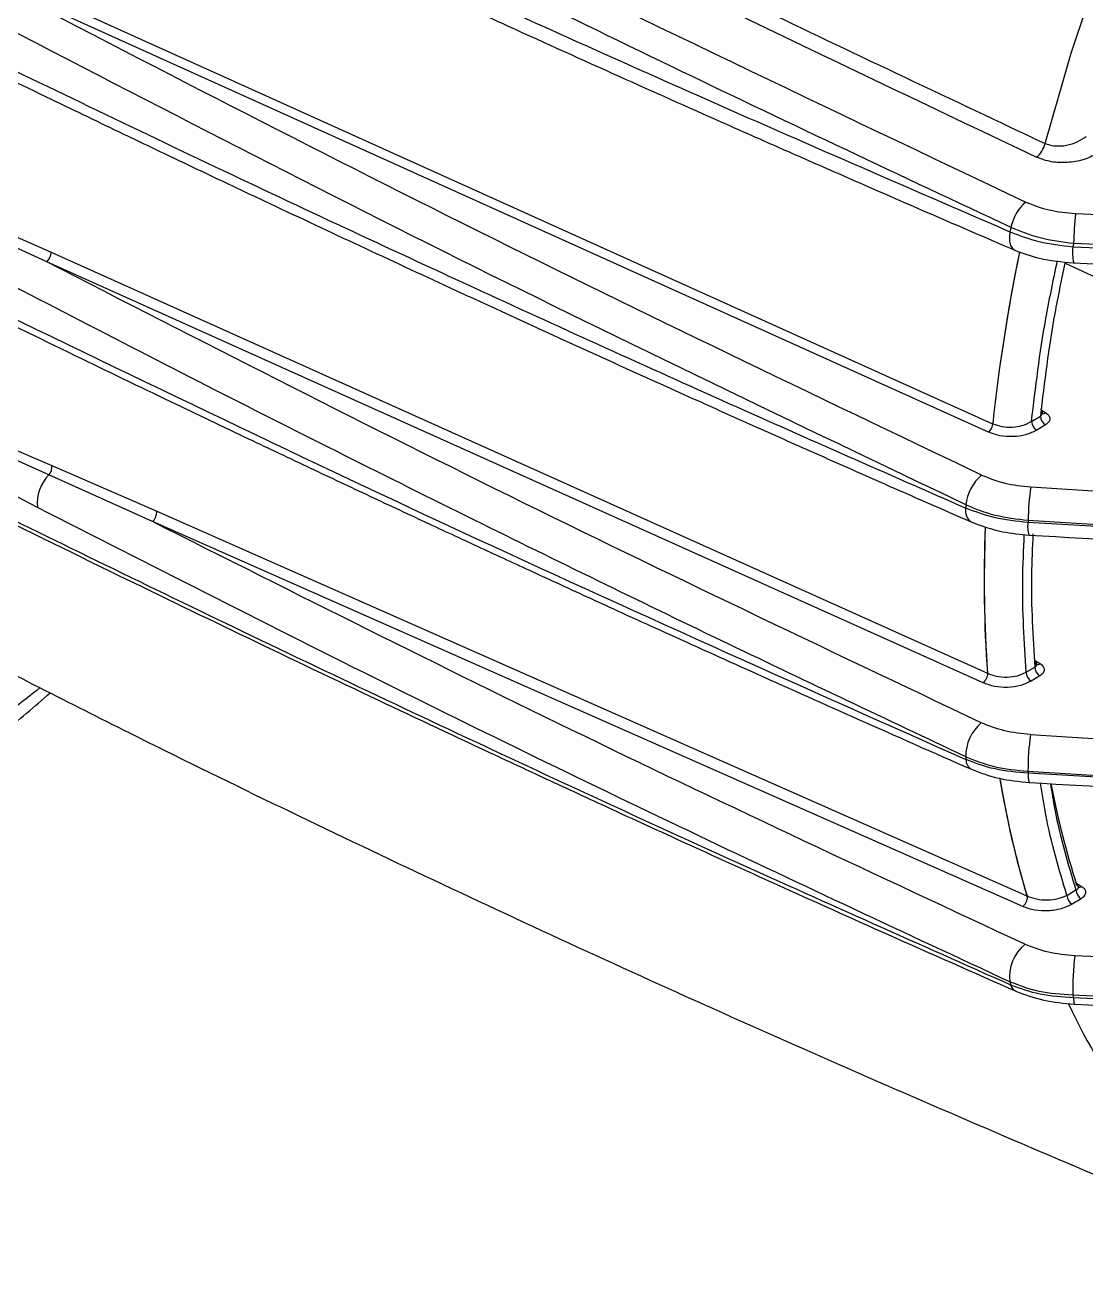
# Model space of a CAD drawing. Extents: x 16.5 to 113.1, y 4.4 to 84.5.
# Drawn here: x 81.536 to 83.728, y 5.874 to 8.462 of the extents above; entities that cross this region are included whole.
import ezdxf

# ---------------------------------------------------------------- set-up
doc = ezdxf.new("R2010")
doc.units = 0
doc.header["$MEASUREMENT"] = 0
doc.layers.add('OBJECT', color=7, linetype='CONTINUOUS')

msp = doc.modelspace()

# ---------------------------------------------------------------- linework, layer by layer
at = {"layer": 'OBJECT'}
for p, q in [((81.465, 8.573), (83.5355, 7.6384)), ((83.5266, 7.6211), (81.4561, 8.5557)), ((81.581, 7.9726), (81.4182, 8.0473)), ((81.425, 8.0652), (81.59, 7.9923)), ((83.7069, 8.0724), (84.7011, 8.0303)), ((83.7011, 8.0036), (84.6958, 7.9654)), ((83.7029, 8.0111), (84.6979, 7.9719)), ((83.5156, 7.1033), (81.581, 7.9726)), ((81.59, 7.9923), (83.5246, 7.1232)), ((84.6783, 7.5054), (83.6849, 7.9699)), ((83.6374, 7.666), (83.6453, 7.6611)), ((83.6378, 7.6606), (83.6387, 7.6612)), ((83.6159, 7.6431), (83.6341, 7.6539)), ((83.6447, 7.6358), (83.6265, 7.6249)), ((81.4936, 7.5943), (81.5918, 7.5522)), ((81.5857, 7.5328), (81.4887, 7.5763)), ((81.7995, 7.4362), (81.5857, 7.5328)), ((81.5918, 7.5522), (81.8082, 7.458)), ((81.5618, 7.4653), (81.4685, 7.514)), ((83.6143, 7.5077), (84.5831, 7.4486)), ((81.8082, 7.458), (83.6064, 6.6633)), ((83.5978, 6.6412), (81.7995, 7.4362)), ((84.5778, 7.38), (83.6085, 7.4341)), ((83.6089, 7.4389), (84.5778, 7.3807)), ((83.6227, 7.1495), (83.6336, 7.1428)), ((83.5246, 7.1232), (83.5246, 7.1222)), ((83.5248, 7.1221), (83.5248, 7.1231)), ((83.6045, 7.1251), (83.6226, 7.1358)), ((83.6332, 7.1177), (83.6151, 7.1069)), ((83.6138, 6.9962), (84.583, 6.9373)), ((83.6085, 6.9207), (84.5778, 6.861)), ((84.5778, 6.8604), (83.6089, 6.9163)), ((83.7076, 6.6901), (83.7194, 6.6829)), ((83.6064, 6.6633), (83.6067, 6.6602)), ((83.6069, 6.6601), (83.6066, 6.6632)), ((83.6889, 6.6642), (83.7076, 6.6754)), ((83.7182, 6.6573), (83.6995, 6.6461)), ((84.6991, 6.4954), (83.7052, 6.5396)), ((84.6958, 6.4118), (83.7011, 6.458)), ((84.6977, 6.4075), (83.7029, 6.4526))]:
    msp.add_line(p, q, dxfattribs=at)
at = {"layer": 'OBJECT', "flags": 128}
for points in [[(83.6438, 8.2171), (83.6975, 8.4035), (83.7602, 8.5906), (83.8317, 8.7774), (83.9116, 8.9631), (83.9996, 9.1469), (84.0952, 9.3278), (84.198, 9.5051), (84.3075, 9.6779), (84.4232, 9.8454), (84.5446, 10.0069), (84.6711, 10.1615), (84.8021, 10.3086), (84.9371, 10.4475), (85.0753, 10.5776), (85.2162, 10.6981), (85.359, 10.8087), (85.5032, 10.9087)], [(83.5712, 8.0348), (83.57, 8.024), (83.5705, 8.0143), (83.5727, 8.0062), (83.5764, 8.0002), (83.5814, 7.9966)], [(83.6228, 7.1479), (83.6231, 7.1458), (83.6238, 7.1441), (83.6248, 7.1427), (83.6262, 7.1418), (83.6278, 7.1414), (83.6296, 7.1414), (83.6315, 7.1419), (83.6336, 7.1428)]]:
    msp.add_lwpolyline(points, dxfattribs=at)
at = {"layer": 'OBJECT'}
for centre, radius, start, end in [((83.5921, 8.2287), 0.0529, 310.4879, 347.4178), ((83.6646, 8.0254), 0.0931, 130.5997, 168.5395), ((84.3216, 8.0016), 0.6188, 173.4275, 179.1221), ((87.7811, 7.0489), 4.3238, 166.6967, 166.8202), ((83.7912, 7.992), 0.0908, 172.6491, 193.7246), ((87.9936, 6.9841), 4.4119, 166.5399, 166.6398), ((81.5632, 7.9927), 0.0268, 311.6109, 359.1372), ((87.215, 7.2451), 3.7004, 168.3334, 173.8984), ((87.1859, 7.2496), 3.6708, 168.3367, 173.9205), ((83.6407, 7.6677), 0.0081, 252.5141, 305.2829), ((83.6393, 7.6446), 0.0235, 183.6828, 236.9085), ((83.6575, 7.6555), 0.0235, 183.6817, 236.9096), ((81.6437, 7.4743), 0.0824, 134.7607, 186.2275), ((81.5664, 7.5495), 0.0255, 319.2015, 6.2329), ((83.5731, 7.4613), 0.0933, 130.4406, 174.1639), ((84.121, 7.4338), 0.5121, 171.7017, 179.4221), ((81.7824, 7.4557), 0.0259, 311.3114, 5.1185), ((83.507, 7.4583), 0.0278, 167.9056, 235.2657), ((86.9088, 7.1829), 3.4405, 175.2008, 175.3118), ((83.6582, 7.4257), 0.0504, 170.4551, 200.1176), ((87.3097, 7.1253), 3.714, 175.1565, 175.2318), ((86.3041, 7.3152), 2.7862, 177.7374, 183.9521), ((86.2756, 7.3146), 2.7574, 177.7424, 183.9838), ((83.5165, 7.1042), 0.0207, 66.1647, 66.8937), ((83.6279, 7.1266), 0.0235, 183.6828, 236.9085), ((83.646, 7.1374), 0.0235, 183.683, 236.9102), ((83.571, 6.9511), 0.0912, 130.2231, 180.263), ((84.1226, 6.9223), 0.5141, 171.7316, 180.1766), ((85.9992, 7.1789), 2.5297, 185.1751, 185.3118), ((83.5028, 6.944), 0.0224, 178.308, 239.903), ((86.3606, 7.1747), 2.7638, 185.2739, 185.3654), ((83.6493, 6.9117), 0.0407, 173.4755, 200.6368), ((85.4657, 7.2221), 1.9414, 189.4497, 196.7269), ((85.465, 7.2218), 1.9405, 189.4958, 196.7279), ((85.4428, 7.2364), 1.8191, 190.9266, 197.626), ((83.7146, 6.6897), 0.00829, 254.2984, 304.8344), ((83.6025, 6.6535), 0.0106, 66.9236, 68.3294), ((83.7123, 6.6657), 0.0235, 183.6824, 236.9115), ((83.731, 6.6769), 0.0235, 183.6835, 236.9091), ((83.6578, 6.4961), 0.0872, 129.7553, 186.9832), ((84.3353, 6.4668), 0.6343, 173.4086, 180.79), ((85.2532, 7.0253), 1.7665, 197.792, 198.0173), ((83.5909, 6.4827), 0.0179, 192.0367, 247.0549), ((85.4428, 7.028), 1.8326, 198.121, 198.2994), ((83.7303, 6.4495), 0.0276, 173.6194, 200.9502), ((84.7628, 6.934), 1.1789, 204.761, 231.4044)]:
    msp.add_arc(centre, radius, start, end, dxfattribs=at)
for points, knots in [([(80.2264, 9.9752), (80.3997, 9.8778), (80.7579, 9.6765), (81.309, 9.3794), (81.8859, 9.0773), (82.4712, 8.781), (83.0596, 8.4922), (83.4514, 8.3077), (83.6438, 8.2171)], [0, 0, 0, 0, 0.1582539, 0.327068, 0.4937068, 0.6683778, 0.8371406, 1, 1, 1, 1]), ([(83.6265, 8.1884), (83.2295, 8.3773), (82.4347, 8.7554), (81.301, 9.339), (80.5777, 9.7413), (80.2264, 9.9368)], [0, 0, 0, 0, 0.339225, 0.679039, 1, 1, 1, 1]), ([(80.2264, 9.8271), (80.5538, 9.6451), (81.261, 9.2522), (82.3867, 8.6741), (83.1984, 8.2886), (83.604, 8.096)], [0, 0, 0, 0, 0.301353, 0.650905, 1, 1, 1, 1]), ([(80.2261, 9.755), (80.4311, 9.641), (80.8535, 9.4061), (81.5109, 9.0576), (82.1942, 8.708), (82.8821, 8.3687), (83.3461, 8.1507), (83.5734, 8.0439)], [0, 0, 0, 0, 0.190703, 0.392819, 0.598206, 0.803133, 1, 1, 1, 1]), ([(81.5618, 8.9459), (81.7932, 8.8362), (82.2439, 8.6227), (82.9144, 8.3193), (83.3564, 8.1278), (83.5712, 8.0348)], [0, 0, 0, 0, 0.351668, 0.685, 1, 1, 1, 1]), ([(81.5724, 8.9092), (81.6325, 8.8804), (81.7404, 8.8288), (81.8843, 8.7607), (81.9966, 8.7079), (82.0903, 8.6642), (82.2666, 8.5821), (82.4908, 8.479), (82.7572, 8.3586), (82.9277, 8.2824), (83.0534, 8.2267), (83.1485, 8.1848), (83.2693, 8.1317), (83.4164, 8.0677), (83.5235, 8.0216), (83.5814, 7.9966)], [0, 0, 0, 0, 0.091689, 0.164516, 0.218484, 0.261787, 0.305981, 0.484382, 0.598114, 0.703056, 0.737321, 0.783987, 0.843319, 0.915322, 1, 1, 1, 1]), ([(83.5126, 7.5323), (83.1641, 7.6987), (82.4672, 8.0317), (81.7931, 8.381), (81.4561, 8.5557)], [0, 0, 0, 0, 0.500069, 1, 1, 1, 1]), ([(83.4804, 7.4708), (83.1297, 7.6383), (82.4237, 7.9757), (81.741, 8.3299), (81.3974, 8.5082)], [0, 0, 0, 0, 0.49662, 1, 1, 1, 1]), ([(81.3912, 8.4274), (81.5758, 8.3382), (81.9359, 8.1642), (82.4703, 7.9155), (82.9813, 7.6832), (83.3169, 7.5357), (83.4798, 7.4641)], [0, 0, 0, 0, 0.27038, 0.527173, 0.77038, 1, 1, 1, 1]), ([(81.4028, 8.3995), (81.4652, 8.3691), (81.5773, 8.3146), (81.7269, 8.2427), (81.8436, 8.187), (81.941, 8.1407), (82.1243, 8.0541), (82.3573, 7.9453), (82.6343, 7.818), (82.8116, 7.7375), (82.9423, 7.6786), (83.041, 7.6343), (83.1667, 7.5783), (83.3196, 7.5106), (83.431, 7.4618), (83.4912, 7.4355)], [0, 0, 0, 0, 0.09169, 0.164516, 0.218483, 0.261785, 0.30598, 0.48438, 0.598112, 0.703053, 0.737319, 0.783987, 0.84332, 0.915323, 1, 1, 1, 1]), ([(83.6438, 8.2171), (83.6468, 8.216), (83.653, 8.2136), (83.6639, 8.2119), (83.6759, 8.2117), (83.6918, 8.2137), (83.7111, 8.2197), (83.7229, 8.2276), (83.7289, 8.2316)], [0, 0, 0, 0, 0.1169065, 0.238658, 0.3663335, 0.5008519, 0.7502482, 1, 1, 1, 1]), ([(83.7502, 8.1953), (83.7414, 8.191), (83.7239, 8.1823), (83.6905, 8.1768), (83.6557, 8.1778), (83.6362, 8.1849), (83.6265, 8.1884)], [0, 0, 0, 0, 0.250172, 0.500067, 0.749913, 1, 1, 1, 1]), ([(83.604, 8.096), (83.6196, 8.0898), (83.651, 8.0775), (83.6882, 8.0741), (83.7069, 8.0724)], [0, 0, 0, 0, 0.498504, 1, 1, 1, 1]), ([(83.5712, 8.0348), (83.5907, 8.0273), (83.6303, 8.0121), (83.6772, 8.0065), (83.7011, 8.0036)], [0, 0, 0, 0, 0.490951, 1, 1, 1, 1]), ([(83.5734, 8.0439), (83.5928, 8.0359), (83.6322, 8.0199), (83.6791, 8.014), (83.7029, 8.0111)], [0, 0, 0, 0, 0.493197, 1, 1, 1, 1]), ([(83.5814, 7.9966), (83.598, 7.9905), (83.6354, 7.9765), (83.6788, 7.9726), (83.7029, 7.9704)], [0, 0, 0, 0, 0.443299, 1, 1, 1, 1]), ([(83.4798, 6.9507), (83.3169, 7.0276), (82.9813, 7.186), (82.4703, 7.4355), (81.9359, 7.7027), (81.5758, 7.8895), (81.3912, 7.9853)], [0, 0, 0, 0, 0.22962, 0.472827, 0.72962, 1, 1, 1, 1]), ([(83.5121, 7.0207), (83.1854, 7.1757), (82.5317, 7.4858), (81.898, 7.8103), (81.581, 7.9726)], [0, 0, 0, 0, 0.499771, 1, 1, 1, 1]), ([(83.6159, 7.6431), (83.6242, 7.7134), (83.6372, 7.8224), (83.661, 7.935), (83.6694, 7.975)], [0, 0, 0, 0, 0.644548, 1, 1, 1, 1]), ([(83.6849, 7.9699), (83.6775, 7.9352), (83.6548, 7.828), (83.6424, 7.7242), (83.6341, 7.6539)], [0, 0, 0, 0, 0.323975, 1, 1, 1, 1]), ([(83.7029, 7.9704), (83.8528, 7.9638), (84.1841, 7.949), (84.5157, 7.9363), (84.6973, 7.9293)], [0, 0, 0, 0, 0.452485, 1, 1, 1, 1]), ([(81.3974, 7.9117), (81.741, 7.7455), (82.4237, 7.4154), (83.1297, 7.1009), (83.4804, 6.9447)], [0, 0, 0, 0, 0.50338, 1, 1, 1, 1]), ([(81.4087, 7.8918), (81.4859, 7.8541), (81.6282, 7.7845), (81.8248, 7.6898), (81.9868, 7.6125), (82.124, 7.5475), (82.2485, 7.4889), (82.3657, 7.4341), (82.4779, 7.382), (82.5919, 7.3293), (82.7222, 7.2695), (82.8768, 7.199), (83.0578, 7.1173), (83.2654, 7.0244), (83.4133, 6.9591), (83.4915, 6.9246)], [0, 0, 0, 0, 0.113555, 0.209388, 0.287504, 0.349517, 0.408662, 0.467872, 0.518677, 0.570329, 0.631749, 0.705423, 0.791353, 0.889543, 1, 1, 1, 1]), ([(80.7359, 7.8229), (80.742, 7.8197), (80.7841, 7.7979), (80.8626, 7.7578), (80.9718, 7.7021), (81.1488, 7.6124), (81.3948, 7.4892), (81.6949, 7.3416), (81.98, 7.2036), (82.2416, 7.0788), (82.4468, 6.9823), (82.6064, 6.908), (82.7385, 6.8468), (82.9028, 6.7714), (83.0999, 6.6818), (83.3303, 6.5782), (83.4957, 6.5051), (83.5839, 6.4662)], [0, 0, 0, 0, 0.0066599, 0.0459981, 0.0852811, 0.1251909, 0.2373953, 0.3500302, 0.4455979, 0.5397348, 0.6256005, 0.6605533, 0.7062608, 0.7630511, 0.8309309, 0.9099099, 1, 1, 1, 1]), ([(83.5734, 6.4789), (83.3845, 6.5629), (83.0002, 6.7336), (82.4232, 7.0002), (81.8496, 7.2734), (81.2853, 7.5503), (80.9211, 7.7361), (80.7389, 7.8291)], [0, 0, 0, 0, 0.194303, 0.395253, 0.602856, 0.80128, 1, 1, 1, 1]), ([(83.6341, 7.6539), (83.635, 7.6547), (83.6366, 7.6561), (83.6382, 7.6586), (83.6385, 7.6603), (83.6386, 7.6612)], [0, 0, 0, 0, 0.365005, 0.66223, 1, 1, 1, 1]), ([(83.6386, 7.6612), (83.6387, 7.6613), (83.6389, 7.6622), (83.6386, 7.6638), (83.6376, 7.6664), (83.6358, 7.6678), (83.6347, 7.6688)], [0, 0, 0, 0, 0.047233, 0.303289, 0.547406, 1, 1, 1, 1]), ([(83.6453, 7.6611), (83.6477, 7.6592), (83.6525, 7.6555), (83.6543, 7.6484), (83.652, 7.6413), (83.6471, 7.6376), (83.6447, 7.6358)], [0, 0, 0, 0, 0.249985, 0.4998, 0.749159, 1, 1, 1, 1]), ([(83.5358, 7.6383), (83.5355, 7.6368), (83.535, 7.6336), (83.5328, 7.6285), (83.5299, 7.624), (83.5277, 7.622), (83.5266, 7.6211)], [0, 0, 0, 0, 0.241915, 0.500004, 0.758081, 1, 1, 1, 1]), ([(83.5358, 7.6383), (83.5419, 7.6361), (83.5544, 7.6314), (83.576, 7.6305), (83.598, 7.6339), (83.6095, 7.6398), (83.6159, 7.6431)], [0, 0, 0, 0, 0.244677, 0.500062, 0.724507, 1, 1, 1, 1]), ([(83.6265, 7.6249), (83.6193, 7.6215), (83.6051, 7.6145), (83.5778, 7.6108), (83.5499, 7.6124), (83.5344, 7.6182), (83.5266, 7.6211)], [0, 0, 0, 0, 0.250112, 0.500126, 0.75008, 1, 1, 1, 1]), ([(83.5126, 7.5323), (83.5281, 7.526), (83.559, 7.5135), (83.5958, 7.5096), (83.6143, 7.5077)], [0, 0, 0, 0, 0.498431, 1, 1, 1, 1]), ([(83.5712, 6.4855), (83.3564, 6.5856), (82.9144, 6.7917), (82.2439, 7.1179), (81.7932, 7.3475), (81.5618, 7.4653)], [0, 0, 0, 0, 0.315, 0.648332, 1, 1, 1, 1]), ([(83.6085, 7.4341), (83.5847, 7.4367), (83.5381, 7.4418), (83.4989, 7.4568), (83.4798, 7.4641)], [0, 0, 0, 0, 0.511471, 1, 1, 1, 1]), ([(83.4804, 7.4708), (83.4998, 7.4629), (83.5389, 7.447), (83.5855, 7.4416), (83.6089, 7.4389)], [0, 0, 0, 0, 0.496594, 1, 1, 1, 1]), ([(83.602, 6.5632), (83.2979, 6.7051), (82.6881, 6.9895), (82.0962, 7.287), (81.7995, 7.4362)], [0, 0, 0, 0, 0.498752, 1, 1, 1, 1]), ([(83.4912, 7.4355), (83.5122, 7.4277), (83.5495, 7.414), (83.5923, 7.4101), (83.6109, 7.4083)], [0, 0, 0, 0, 0.5663872, 1, 1, 1, 1]), ([(83.6045, 7.1251), (83.6007, 7.1877), (83.5951, 7.28), (83.5995, 7.3781), (83.6009, 7.4096)], [0, 0, 0, 0, 0.678587, 1, 1, 1, 1]), ([(83.6109, 7.4083), (83.7571, 7.4), (84.0801, 7.3816), (84.4032, 7.3634), (84.5801, 7.3534)], [0, 0, 0, 0, 0.452487, 1, 1, 1, 1]), ([(83.6187, 7.4112), (83.6174, 7.3827), (83.6131, 7.2877), (83.6187, 7.1983), (83.6226, 7.1358)], [0, 0, 0, 0, 0.300815, 1, 1, 1, 1]), ([(81.381, 7.188), (81.5044, 7.1249), (81.823, 6.962), (82.3425, 6.712), (82.9383, 6.4367), (83.5387, 6.1746), (83.9832, 5.9872), (84.2285, 5.891), (84.2713, 5.8742)], [0, 0, 0, 0, 0.130616, 0.337271, 0.543813, 0.750208, 0.956422, 1, 1, 1, 1]), ([(83.6226, 7.1358), (83.6233, 7.1363), (83.6247, 7.1371), (83.6264, 7.1391), (83.6274, 7.1417), (83.6264, 7.1451), (83.624, 7.1469), (83.6228, 7.1479)], [0, 0, 0, 0, 0.1426625, 0.2738495, 0.5009936, 0.7531375, 1, 1, 1, 1]), ([(83.6336, 7.1428), (83.6359, 7.141), (83.6407, 7.1373), (83.6427, 7.1302), (83.6405, 7.1232), (83.6356, 7.1195), (83.6332, 7.1177)], [0, 0, 0, 0, 0.250031, 0.499862, 0.749221, 1, 1, 1, 1]), ([(83.5248, 7.1221), (83.5247, 7.1205), (83.5245, 7.118), (83.5233, 7.1143), (83.5221, 7.1116), (83.5206, 7.1089), (83.5185, 7.1059), (83.5167, 7.1043), (83.5156, 7.1033)], [0, 0, 0, 0, 0.242736, 0.372413, 0.504175, 0.635328, 0.76326, 1, 1, 1, 1]), ([(83.5248, 7.1231), (83.5307, 7.1208), (83.543, 7.116), (83.5653, 7.1144), (83.5875, 7.1171), (83.5988, 7.1224), (83.6045, 7.1251)], [0, 0, 0, 0, 0.237323, 0.500072, 0.750005, 1, 1, 1, 1]), ([(81.5677, 7.0933), (81.5484, 7.0779), (81.4887, 7.0305), (81.4183, 6.9885), (81.3706, 6.9601)], [0, 0, 0, 0, 0.323802, 1, 1, 1, 1]), ([(83.6151, 7.1069), (83.608, 7.1035), (83.5938, 7.0966), (83.5666, 7.0929), (83.5388, 7.0946), (83.5233, 7.1004), (83.5156, 7.1033)], [0, 0, 0, 0, 0.250088, 0.50011, 0.750076, 1, 1, 1, 1]), ([(81.3427, 6.9038), (81.3926, 6.9343), (81.48, 6.9878), (81.5558, 7.0543), (81.5884, 7.0828)], [0, 0, 0, 0, 0.571184, 1, 1, 1, 1]), ([(83.6138, 6.9962), (83.5954, 6.9981), (83.5586, 7.002), (83.5276, 7.0145), (83.5121, 7.0207)], [0, 0, 0, 0, 0.501586, 1, 1, 1, 1]), ([(83.4798, 6.9507), (83.4989, 6.9431), (83.5381, 6.9275), (83.5847, 6.923), (83.6085, 6.9207)], [0, 0, 0, 0, 0.488529, 1, 1, 1, 1]), ([(83.6089, 6.9163), (83.5855, 6.9184), (83.5389, 6.9226), (83.4998, 6.9373), (83.4804, 6.9447)], [0, 0, 0, 0, 0.503406, 1, 1, 1, 1]), ([(83.4915, 6.9246), (83.5101, 6.9176), (83.5469, 6.9037), (83.5899, 6.8994), (83.6113, 6.8973)], [0, 0, 0, 0, 0.5043107, 1, 1, 1, 1]), ([(83.6113, 6.8973), (83.7574, 6.889), (84.0803, 6.8705), (84.4033, 6.8522), (84.5801, 6.8422)], [0, 0, 0, 0, 0.452469, 1, 1, 1, 1]), ([(83.6889, 6.6642), (83.6727, 6.7184), (83.6506, 6.7924), (83.638, 6.8741), (83.6347, 6.896)], [0, 0, 0, 0, 0.732576, 1, 1, 1, 1]), ([(83.655, 6.8949), (83.6578, 6.877), (83.67, 6.7994), (83.6913, 6.7293), (83.7076, 6.6754)], [0, 0, 0, 0, 0.230598, 1, 1, 1, 1]), ([(83.7076, 6.6754), (83.7092, 6.6761), (83.7118, 6.6772), (83.7126, 6.6789), (83.7129, 6.6797)], [0, 0, 0, 0, 0.579359, 1, 1, 1, 1]), ([(83.7129, 6.6797), (83.7129, 6.6802), (83.713, 6.6811), (83.7123, 6.6827), (83.711, 6.6842), (83.7097, 6.6851), (83.7091, 6.6855)], [0, 0, 0, 0, 0.269144, 0.52379, 0.766448, 1, 1, 1, 1]), ([(83.7194, 6.6829), (83.7207, 6.682), (83.7233, 6.6802), (83.7267, 6.6759), (83.7283, 6.67), (83.7257, 6.6629), (83.7207, 6.6591), (83.7182, 6.6573)], [0, 0, 0, 0, 0.12539, 0.250871, 0.500279, 0.749234, 1, 1, 1, 1]), ([(83.6069, 6.6601), (83.6068, 6.6584), (83.6066, 6.6558), (83.6053, 6.6521), (83.6037, 6.6484), (83.6012, 6.6443), (83.5989, 6.6422), (83.5978, 6.6412)], [0, 0, 0, 0, 0.251224, 0.383336, 0.515964, 0.770806, 1, 1, 1, 1]), ([(83.6066, 6.6632), (83.6128, 6.6609), (83.6258, 6.656), (83.6489, 6.6543), (83.6714, 6.6568), (83.6831, 6.6618), (83.6889, 6.6642)], [0, 0, 0, 0, 0.239397, 0.499824, 0.74984, 1, 1, 1, 1]), ([(83.6995, 6.6461), (83.6923, 6.6426), (83.6778, 6.6355), (83.6503, 6.6313), (83.6218, 6.6325), (83.6058, 6.6383), (83.5978, 6.6412)], [0, 0, 0, 0, 0.250139, 0.500157, 0.750082, 1, 1, 1, 1]), ([(83.7052, 6.5396), (83.6865, 6.5413), (83.6493, 6.5447), (83.6177, 6.557), (83.602, 6.5632)], [0, 0, 0, 0, 0.501563, 1, 1, 1, 1]), ([(83.7011, 6.458), (83.6772, 6.4597), (83.6303, 6.4629), (83.5907, 6.4781), (83.5712, 6.4855)], [0, 0, 0, 0, 0.509049, 1, 1, 1, 1]), ([(83.7029, 6.4526), (83.6791, 6.4541), (83.6322, 6.4572), (83.5928, 6.4718), (83.5734, 6.4789)], [0, 0, 0, 0, 0.5068029, 1, 1, 1, 1]), ([(83.5829, 6.4665), (83.6019, 6.4595), (83.6393, 6.4454), (83.6829, 6.4416), (83.7045, 6.4397)], [0, 0, 0, 0, 0.505073, 1, 1, 1, 1]), ([(83.7044, 6.4397), (83.8553, 6.4327), (84.1887, 6.4172), (84.5224, 6.4038), (84.7051, 6.3964)], [0, 0, 0, 0, 0.452447, 1, 1, 1, 1])]:
    msp.add_open_spline(points, degree=3, knots=knots, dxfattribs=at)

doc.saveas('drawing.dxf')
